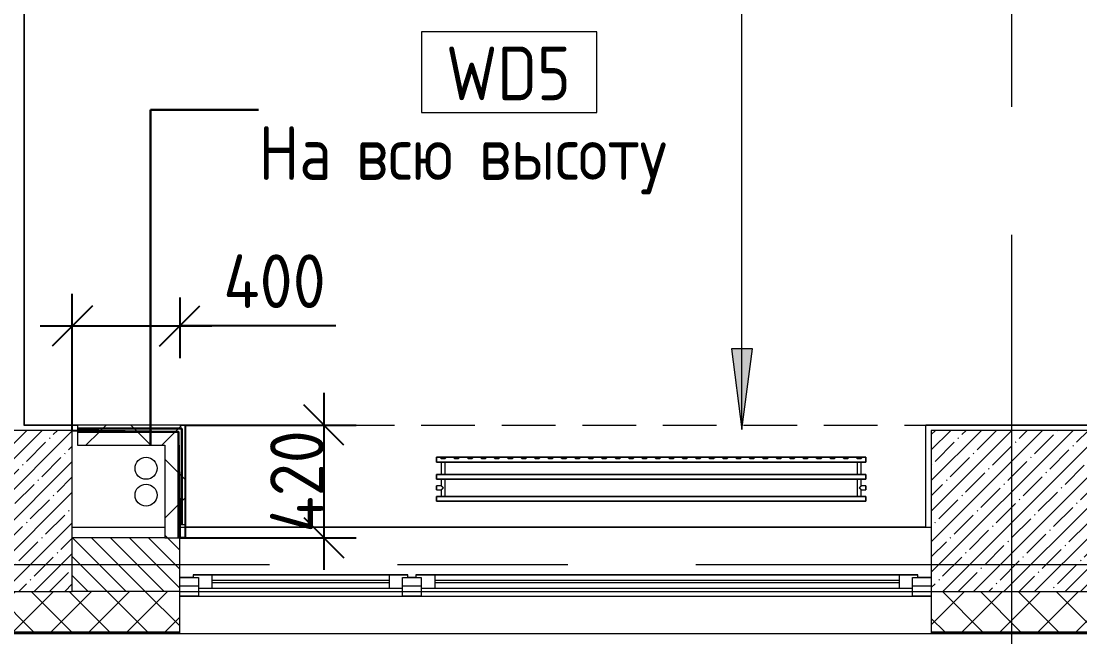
# Model space of a CAD drawing. Header units: millimetres. Extents: x -4029 to 232974, y -8553 to 104777.
# Drawn here: x 29619 to 33563, y -269 to 2025 of the extents above; entities that cross this region are included whole.
import ezdxf

# ---------------------------------------------------------------- set-up
doc = ezdxf.new("R2010")
doc.units = ezdxf.units.MM
doc.linetypes.add('ADSK_Штрих_ш2 п1', pattern=[300, 200, -100])
doc.linetypes.add('Осевая', pattern=[3175, 635, -476.25, 1587.5, -476.25])
for name, color, linetype, lineweight in [('5.1) Перегародка WD6', 6, 'Continuous', 9), ('5.2) Перег WD5', 3, 'Continuous', 30), ('A-AREA-BNDY', 7, 'Continuous', 9), ('A-DETL', 7, 'Continuous', 9), ('A-DETL-1', 7, 'ADSK_Штрих_ш2 п1', 9), ('A-GLAZ', 7, 'Continuous', 9), ('A-WALL', 7, 'Continuous', 9), ('A-WALL-1', 7, 'Continuous', 13), ('A-WALL-IDEN', 7, 'Continuous', 9), ('I-WALL', 7, 'Continuous', 9), ('S-COLS', 7, 'Continuous', 9), ('Оси', 7, 'Continuous', 9), ('Оси-2', 7, 'Осевая', 9)]:
    doc.layers.add(name, color=color, linetype=linetype, lineweight=lineweight)
for name, color, linetype, lineweight, true_color in [('A-FLOR-1', 7, 'Continuous', 9, 0xaaaaaa), ('G-ANNO-TEXT-1', 7, 'Continuous', 9, 0x3c3c3c), ('I-WALL-2', 7, 'Continuous', 9, 0x008040), ('I-WALL-3', 7, 'Continuous', 25, 0x008040), ('M-EQPM-1', 7, 'Continuous', 9, 0xaaaaaa)]:
    doc.layers.add(name, color=color, linetype=linetype, lineweight=lineweight, true_color=true_color)
doc.styles.add('GOST Common_1', font='', dxfattribs={"width": 0.9, "height": 200})
doc.styles.add('ISOCPEUR_1', font='isocpeur.ttf', dxfattribs={"width": 0.9, "height": 200})
doc.styles.get('GOST Common_1').set_extended_font_data('GOST Common')
doc.dimstyles.new('ISO-2_0_0_9К_Средний_округл2', dxfattribs={"dimscale": 304.8, "dimtxt": 199.196235, "dimasz": 0.492126, "dimexe": 0.393701, "dimexo": 0, "dimgap": 0, "dimtad": 1, "dimdec": 0, "dimrnd": 10, "dimzin": 0, "dimdsep": 46, "dimtxsty": 'ISOCPEUR_1', "dimblk1": 'OBLIQUE', "dimblk2": 'OBLIQUE', "dimsah": 1, "dimcen": 0.09, "dimdle": 0.393701, "dimazin": 0, "dimtfac": 1, "dimtdec": 4, "dimtix": 1, "dimtmove": 1, "dimatfit": 3, "dimfxl": 1, "dimtvp": 1, "dimtolj": 1, "dimtzin": 0, "dimarcsym": 2})
doc.dimstyles.new('ISO-2_0_0_9К_Средний_округл2_1', dxfattribs={"dimscale": 304.8, "dimtxt": 199.196235, "dimasz": 0.492126, "dimexe": 0.393701, "dimexo": 0, "dimgap": 0, "dimtad": 1, "dimdec": 0, "dimrnd": 10, "dimzin": 0, "dimdsep": 46, "dimtxsty": 'ISOCPEUR_1', "dimblk1": 'OBLIQUE', "dimblk2": 'OBLIQUE', "dimsah": 1, "dimcen": 0.09, "dimdle": 0.393701, "dimazin": 0, "dimtfac": 1, "dimtdec": 4, "dimtix": 1, "dimtmove": 0, "dimatfit": 3, "dimfxl": 1, "dimtvp": 1, "dimtolj": 1, "dimtzin": 0, "dimarcsym": 2})
pattern_1 = [(45, (0, 0), (-141.4214, 141.4214), []), (135, (0, 0), (-141.4214, -141.4214), [])]

# ---------------------------------------------------------------- blocks, each defined once
blk = doc.blocks.new('BSC_Колонна _Прямоугольная - 600х600-V2-План монтажа стен и перегородок 1 этажа в осях 1-12')
at = {"layer": 'S-COLS'}
h = blk.add_hatch(dxfattribs=at)
h.set_pattern_fill('FP_4', color=256, style=0, pattern_type=2)
h.set_pattern_definition([(45, (-29509.74, -200), (-57.02463, 57.02463), []), (45, (-29452.72, -200), (-57.02463, 57.02463), [100.806, -20.161, 3.353, -16.808])])
h.paths.add_polyline_path([(300, -300), (300, 300), (-300, 300), (-300, -300)])
for p, q in [((300, 300), (-300, 300)), ((-300, 300), (-300, -300)), ((300, -300), (300, 300)), ((-300, -300), (300, -300))]:
    blk.add_line(p, q, dxfattribs=at)
blk = doc.blocks.new('BSC_Колонна _Прямоугольная - 600х600-V16-План монтажа стен и перегородок 1 этажа в осях 1-12')
at = {"layer": 'S-COLS'}
h = blk.add_hatch(dxfattribs=at)
h.set_pattern_fill('FP_30', color=256, style=0, pattern_type=2)
h.set_pattern_definition([(45, (-33310, -200), (-57.02463, 57.02463), []), (45, (-33252.975, -200), (-57.02463, 57.02463), [100.806, -20.161, 3.353, -16.808])])
h.paths.add_polyline_path([(300, -300), (300, 300), (-300, 300), (-300, -300), (-91, -300)])
for p, q in [((300, 300), (-300, 300)), ((-300, 300), (-300, -300)), ((300, -300), (300, 300)), ((-300, -300), (300, -300))]:
    blk.add_line(p, q, dxfattribs=at)
blk = doc.blocks.new('120_Окно_СКБ_2Ст - 120_Окно_СКБ_2Ст 2800х2500_створка_-22445922-План монтажа стен и перегородок 1 этажа в осях 1-12')
at = {"layer": 'A-GLAZ'}
for p, q in [((-1400, -127), (-1400, -57)), ((-1400, -57), (-1330, -57)), ((1400, -57), (-1400, -57)), ((-1330, -57), (-1330, -127)), ((500, -127), (500, -57)), ((500, -57), (570, -57)), ((570, -57), (570, -127)), ((1330, -127), (1330, -57)), ((1330, -57), (1400, -57)), ((1400, -57), (1400, -127)), ((500, -87), (-1330, -87)), ((-1330, -87), (-1330, -127)), ((-1280, -137), (-1280, -87)), ((-1280, -107), (450, -107)), ((450, -117), (-1280, -117)), ((450, -137), (450, -87)), ((500, -127), (500, -87)), ((1330, -87), (570, -87)), ((570, -87), (570, -127)), ((620, -137), (620, -87)), ((620, -107), (1280, -107)), ((1280, -117), (620, -117)), ((1280, -137), (1280, -87)), ((1330, -127), (1330, -87)), ((-1330, -127), (-1400, -127)), ((-1400, -127), (-1350, -127)), ((-1330, -127), (-1350, -127)), ((-1350, -127), (-1350, -137)), ((-1350, -137), (520, -137)), ((520, -137), (-1350, -137)), ((570, -127), (500, -127)), ((520, -127), (500, -127)), ((520, -127), (550, -127)), ((520, -137), (520, -127)), ((570, -127), (550, -127)), ((550, -127), (550, -137)), ((550, -137), (1350, -137)), ((1350, -137), (550, -137)), ((1400, -127), (1330, -127)), ((1350, -127), (1330, -127)), ((1350, -127), (1400, -127)), ((1350, -137), (1350, -127))]:
    blk.add_line(p, q, dxfattribs=at)
blk = doc.blocks.new('radiator_prado_classic_z_tip_30_po exemplyaru - Classic Z Тип 30-500-V68-План монтажа стен и перегородок 1 этажа в осях 1-12')
at = {"layer": 'M-EQPM-1'}
for p, q in [((0, 228), (0, 210)), ((1600, 228), (0, 228)), ((0, 210), (0, 228)), ((0, 228), (12.5, 228)), ((0, 210), (1600, 210)), ((17.5, 210), (0, 210)), ((12.5, 228), (37.5, 228)), ((37.5, 228), (12.5, 228)), ((12.5, 228), (37.5, 228)), ((12.5, 228), (17.5, 223)), ((12.5, 228), (17.5, 223)), ((32.5, 223), (17.5, 223)), ((17.5, 223), (32.5, 223)), ((17.5, 210), (17.5, 164)), ((17.5, 210), (17.5, 164)), ((32.5, 210), (17.5, 210)), ((17.5, 210), (18.5, 210)), ((32.5, 210), (17.5, 210)), ((17.5, 210), (32.5, 210)), ((18.5, 210), (32.5, 210)), ((31.5, 210), (18.5, 210)), ((32.5, 223), (37.5, 228)), ((37.5, 228), (32.5, 223)), ((32.5, 164), (32.5, 210)), ((32.5, 164), (32.5, 210)), ((1567.5, 210), (32.5, 210)), ((37.5, 228), (62.5, 228)), ((62.5, 228), (87.5, 228)), ((87.5, 228), (62.5, 228)), ((62.5, 228), (87.5, 228)), ((62.5, 228), (67.5, 223)), ((62.5, 228), (67.5, 223)), ((82.5, 223), (67.5, 223)), ((67.5, 223), (82.5, 223)), ((82.5, 223), (87.5, 228)), ((87.5, 228), (82.5, 223)), ((87.5, 228), (112.5, 228)), ((112.5, 228), (137.5, 228)), ((137.5, 228), (112.5, 228)), ((112.5, 228), (137.5, 228)), ((112.5, 228), (117.5, 223)), ((112.5, 228), (117.5, 223)), ((132.5, 223), (117.5, 223)), ((117.5, 223), (132.5, 223)), ((132.5, 223), (137.5, 228)), ((137.5, 228), (132.5, 223)), ((137.5, 228), (162.5, 228)), ((162.5, 228), (187.5, 228)), ((187.5, 228), (162.5, 228)), ((162.5, 228), (187.5, 228)), ((162.5, 228), (167.5, 223)), ((162.5, 228), (167.5, 223)), ((182.5, 223), (167.5, 223)), ((167.5, 223), (182.5, 223)), ((182.5, 223), (187.5, 228)), ((187.5, 228), (182.5, 223)), ((187.5, 228), (212.5, 228)), ((212.5, 228), (237.5, 228)), ((237.5, 228), (212.5, 228)), ((212.5, 228), (237.5, 228)), ((212.5, 228), (217.5, 223)), ((212.5, 228), (217.5, 223)), ((232.5, 223), (217.5, 223)), ((217.5, 223), (232.5, 223)), ((232.5, 223), (237.5, 228)), ((237.5, 228), (232.5, 223)), ((237.5, 228), (262.5, 228)), ((262.5, 228), (287.5, 228)), ((287.5, 228), (262.5, 228)), ((262.5, 228), (287.5, 228)), ((262.5, 228), (267.5, 223)), ((262.5, 228), (267.5, 223)), ((282.5, 223), (267.5, 223)), ((267.5, 223), (282.5, 223)), ((282.5, 223), (287.5, 228)), ((287.5, 228), (282.5, 223)), ((287.5, 228), (312.5, 228)), ((312.5, 228), (337.5, 228)), ((337.5, 228), (312.5, 228)), ((312.5, 228), (337.5, 228)), ((312.5, 228), (317.5, 223)), ((312.5, 228), (317.5, 223)), ((332.5, 223), (317.5, 223)), ((317.5, 223), (332.5, 223)), ((332.5, 223), (337.5, 228)), ((337.5, 228), (332.5, 223)), ((337.5, 228), (362.5, 228)), ((362.5, 228), (387.5, 228)), ((387.5, 228), (362.5, 228)), ((362.5, 228), (387.5, 228)), ((362.5, 228), (367.5, 223)), ((362.5, 228), (367.5, 223)), ((382.5, 223), (367.5, 223)), ((367.5, 223), (382.5, 223)), ((382.5, 223), (387.5, 228)), ((387.5, 228), (382.5, 223)), ((387.5, 228), (412.5, 228)), ((412.5, 228), (437.5, 228)), ((437.5, 228), (412.5, 228)), ((412.5, 228), (437.5, 228)), ((412.5, 228), (417.5, 223)), ((412.5, 228), (417.5, 223)), ((432.5, 223), (417.5, 223)), ((417.5, 223), (432.5, 223)), ((432.5, 223), (437.5, 228)), ((437.5, 228), (432.5, 223)), ((437.5, 228), (462.5, 228)), ((462.5, 228), (487.5, 228)), ((487.5, 228), (462.5, 228)), ((462.5, 228), (487.5, 228)), ((462.5, 228), (467.5, 223)), ((462.5, 228), (467.5, 223)), ((482.5, 223), (467.5, 223)), ((467.5, 223), (482.5, 223)), ((482.5, 223), (487.5, 228)), ((487.5, 228), (482.5, 223)), ((487.5, 228), (512.5, 228)), ((512.5, 228), (537.5, 228)), ((537.5, 228), (512.5, 228)), ((512.5, 228), (537.5, 228)), ((512.5, 228), (517.5, 223)), ((512.5, 228), (517.5, 223)), ((532.5, 223), (517.5, 223)), ((517.5, 223), (532.5, 223)), ((532.5, 223), (537.5, 228)), ((537.5, 228), (532.5, 223)), ((537.5, 228), (562.5, 228)), ((562.5, 228), (587.5, 228)), ((587.5, 228), (562.5, 228)), ((562.5, 228), (587.5, 228)), ((562.5, 228), (567.5, 223)), ((562.5, 228), (567.5, 223)), ((582.5, 223), (567.5, 223)), ((567.5, 223), (582.5, 223)), ((582.5, 223), (587.5, 228)), ((587.5, 228), (582.5, 223)), ((587.5, 228), (612.5, 228)), ((612.5, 228), (637.5, 228)), ((637.5, 228), (612.5, 228)), ((612.5, 228), (637.5, 228)), ((612.5, 228), (617.5, 223)), ((612.5, 228), (617.5, 223)), ((632.5, 223), (617.5, 223)), ((617.5, 223), (632.5, 223)), ((632.5, 223), (637.5, 228)), ((637.5, 228), (632.5, 223)), ((637.5, 228), (662.5, 228)), ((662.5, 228), (687.5, 228)), ((687.5, 228), (662.5, 228)), ((662.5, 228), (687.5, 228)), ((662.5, 228), (667.5, 223)), ((662.5, 228), (667.5, 223)), ((682.5, 223), (667.5, 223)), ((667.5, 223), (682.5, 223)), ((682.5, 223), (687.5, 228)), ((687.5, 228), (682.5, 223)), ((687.5, 228), (712.5, 228)), ((712.5, 228), (737.5, 228)), ((737.5, 228), (712.5, 228)), ((712.5, 228), (737.5, 228)), ((712.5, 228), (717.5, 223)), ((712.5, 228), (717.5, 223)), ((732.5, 223), (717.5, 223)), ((717.5, 223), (732.5, 223)), ((732.5, 223), (737.5, 228)), ((737.5, 228), (732.5, 223)), ((737.5, 228), (762.5, 228)), ((762.5, 228), (787.5, 228)), ((787.5, 228), (762.5, 228)), ((762.5, 228), (787.5, 228)), ((762.5, 228), (767.5, 223)), ((762.5, 228), (767.5, 223)), ((782.5, 223), (767.5, 223)), ((767.5, 223), (782.5, 223)), ((782.5, 223), (787.5, 228)), ((787.5, 228), (782.5, 223)), ((787.5, 228), (812.5, 228)), ((812.5, 228), (837.5, 228)), ((837.5, 228), (812.5, 228)), ((812.5, 228), (837.5, 228)), ((812.5, 228), (817.5, 223)), ((812.5, 228), (817.5, 223)), ((832.5, 223), (817.5, 223)), ((817.5, 223), (832.5, 223)), ((832.5, 223), (837.5, 228)), ((837.5, 228), (832.5, 223)), ((837.5, 228), (862.5, 228)), ((862.5, 228), (887.5, 228)), ((887.5, 228), (862.5, 228)), ((862.5, 228), (887.5, 228)), ((862.5, 228), (867.5, 223)), ((862.5, 228), (867.5, 223)), ((882.5, 223), (867.5, 223)), ((867.5, 223), (882.5, 223)), ((882.5, 223), (887.5, 228)), ((887.5, 228), (882.5, 223)), ((887.5, 228), (912.5, 228)), ((912.5, 228), (937.5, 228)), ((937.5, 228), (912.5, 228)), ((912.5, 228), (937.5, 228)), ((912.5, 228), (917.5, 223)), ((912.5, 228), (917.5, 223)), ((932.5, 223), (917.5, 223)), ((917.5, 223), (932.5, 223)), ((932.5, 223), (937.5, 228)), ((937.5, 228), (932.5, 223)), ((937.5, 228), (962.5, 228)), ((962.5, 228), (987.5, 228)), ((987.5, 228), (962.5, 228)), ((962.5, 228), (987.5, 228)), ((962.5, 228), (967.5, 223)), ((962.5, 228), (967.5, 223)), ((982.5, 223), (967.5, 223)), ((967.5, 223), (982.5, 223)), ((982.5, 223), (987.5, 228)), ((987.5, 228), (982.5, 223)), ((987.5, 228), (1012.5, 228)), ((1012.5, 228), (1037.5, 228)), ((1037.5, 228), (1012.5, 228)), ((1012.5, 228), (1037.5, 228)), ((1012.5, 228), (1017.5, 223)), ((1012.5, 228), (1017.5, 223)), ((1032.5, 223), (1017.5, 223)), ((1017.5, 223), (1032.5, 223)), ((1032.5, 223), (1037.5, 228)), ((1037.5, 228), (1032.5, 223)), ((1037.5, 228), (1062.5, 228)), ((1062.5, 228), (1087.5, 228)), ((1087.5, 228), (1062.5, 228)), ((1062.5, 228), (1087.5, 228)), ((1062.5, 228), (1067.5, 223)), ((1062.5, 228), (1067.5, 223)), ((1082.5, 223), (1067.5, 223)), ((1067.5, 223), (1082.5, 223)), ((1082.5, 223), (1087.5, 228)), ((1087.5, 228), (1082.5, 223)), ((1087.5, 228), (1112.5, 228)), ((1112.5, 228), (1137.5, 228)), ((1137.5, 228), (1112.5, 228)), ((1112.5, 228), (1137.5, 228)), ((1112.5, 228), (1117.5, 223)), ((1112.5, 228), (1117.5, 223)), ((1132.5, 223), (1117.5, 223)), ((1117.5, 223), (1132.5, 223)), ((1132.5, 223), (1137.5, 228)), ((1137.5, 228), (1132.5, 223)), ((1137.5, 228), (1162.5, 228)), ((1162.5, 228), (1187.5, 228)), ((1187.5, 228), (1162.5, 228)), ((1162.5, 228), (1187.5, 228)), ((1162.5, 228), (1167.5, 223)), ((1162.5, 228), (1167.5, 223)), ((1182.5, 223), (1167.5, 223)), ((1167.5, 223), (1182.5, 223)), ((1182.5, 223), (1187.5, 228)), ((1187.5, 228), (1182.5, 223)), ((1187.5, 228), (1212.5, 228)), ((1212.5, 228), (1237.5, 228)), ((1237.5, 228), (1212.5, 228)), ((1212.5, 228), (1237.5, 228)), ((1212.5, 228), (1217.5, 223)), ((1212.5, 228), (1217.5, 223)), ((1232.5, 223), (1217.5, 223)), ((1217.5, 223), (1232.5, 223)), ((1232.5, 223), (1237.5, 228)), ((1237.5, 228), (1232.5, 223)), ((1237.5, 228), (1262.5, 228)), ((1262.5, 228), (1287.5, 228)), ((1287.5, 228), (1262.5, 228)), ((1262.5, 228), (1287.5, 228)), ((1262.5, 228), (1267.5, 223)), ((1262.5, 228), (1267.5, 223)), ((1282.5, 223), (1267.5, 223)), ((1267.5, 223), (1282.5, 223)), ((1282.5, 223), (1287.5, 228)), ((1287.5, 228), (1282.5, 223)), ((1287.5, 228), (1312.5, 228)), ((1312.5, 228), (1337.5, 228)), ((1337.5, 228), (1312.5, 228)), ((1312.5, 228), (1337.5, 228)), ((1312.5, 228), (1317.5, 223)), ((1312.5, 228), (1317.5, 223)), ((1332.5, 223), (1317.5, 223)), ((1317.5, 223), (1332.5, 223)), ((1332.5, 223), (1337.5, 228)), ((1337.5, 228), (1332.5, 223)), ((1337.5, 228), (1362.5, 228)), ((1362.5, 228), (1387.5, 228)), ((1387.5, 228), (1362.5, 228)), ((1362.5, 228), (1387.5, 228)), ((1362.5, 228), (1367.5, 223)), ((1362.5, 228), (1367.5, 223)), ((1382.5, 223), (1367.5, 223)), ((1367.5, 223), (1382.5, 223)), ((1382.5, 223), (1387.5, 228)), ((1387.5, 228), (1382.5, 223)), ((1387.5, 228), (1412.5, 228)), ((1412.5, 228), (1437.5, 228)), ((1437.5, 228), (1412.5, 228)), ((1412.5, 228), (1437.5, 228)), ((1412.5, 228), (1417.5, 223)), ((1412.5, 228), (1417.5, 223)), ((1432.5, 223), (1417.5, 223)), ((1417.5, 223), (1432.5, 223)), ((1432.5, 223), (1437.5, 228)), ((1437.5, 228), (1432.5, 223)), ((1437.5, 228), (1462.5, 228)), ((1462.5, 228), (1487.5, 228)), ((1487.5, 228), (1462.5, 228)), ((1462.5, 228), (1487.5, 228)), ((1462.5, 228), (1467.5, 223)), ((1462.5, 228), (1467.5, 223)), ((1482.5, 223), (1467.5, 223)), ((1467.5, 223), (1482.5, 223)), ((1482.5, 223), (1487.5, 228)), ((1487.5, 228), (1482.5, 223)), ((1487.5, 228), (1512.5, 228)), ((1512.5, 228), (1537.5, 228)), ((1537.5, 228), (1512.5, 228)), ((1512.5, 228), (1537.5, 228)), ((1512.5, 228), (1517.5, 223)), ((1512.5, 228), (1517.5, 223)), ((1532.5, 223), (1517.5, 223)), ((1517.5, 223), (1532.5, 223)), ((1532.5, 223), (1537.5, 228)), ((1537.5, 228), (1532.5, 223)), ((1537.5, 228), (1562.5, 228)), ((1562.5, 228), (1587.5, 228)), ((1587.5, 228), (1562.5, 228)), ((1562.5, 228), (1587.5, 228)), ((1562.5, 228), (1567.5, 223)), ((1562.5, 228), (1567.5, 223)), ((1582.5, 223), (1567.5, 223)), ((1567.5, 223), (1582.5, 223)), ((1567.5, 210), (1567.5, 164)), ((1567.5, 210), (1567.5, 164)), ((1578.7, 210), (1567.5, 210)), ((1567.5, 210), (1582.5, 210)), ((1582.5, 210), (1567.5, 210)), ((1567.5, 210), (1582.5, 210)), ((1581.5, 210), (1568.5, 210)), ((1582.5, 210), (1578.7, 210)), ((1582.5, 223), (1587.5, 228)), ((1587.5, 228), (1582.5, 223)), ((1582.5, 164), (1582.5, 210)), ((1582.5, 164), (1582.5, 210)), ((1600, 210), (1582.5, 210)), ((1587.5, 228), (1600, 228)), ((1600, 210), (1600, 228)), ((1600, 228), (1600, 210)), ((1600, 164), (0, 164)), ((0, 164), (0, 146)), ((0, 146), (0, 164)), ((0, 164), (17.5, 164)), ((32.5, 164), (17.5, 164)), ((17.5, 164), (32.5, 164)), ((17.8, 164), (17.5, 164)), ((17.5, 164), (32.5, 164)), ((18.5, 164), (17.8, 164)), ((19.7, 164), (18.5, 164)), ((18.5, 164), (31.5, 164)), ((21.3, 164), (19.7, 164)), ((32.5, 164), (21.3, 164)), ((32.5, 164), (1567.5, 164)), ((1569.7, 164), (1567.5, 164)), ((1567.5, 164), (1576.9, 164)), ((1582.5, 164), (1567.5, 164)), ((1567.5, 164), (1582.2, 164)), ((1568.5, 164), (1581.5, 164)), ((1582.5, 164), (1569.7, 164)), ((1576.9, 164), (1582.2, 164)), ((1582.2, 164), (1582.5, 164)), ((1582.2, 164), (1582.5, 164)), ((1582.5, 164), (1600, 164)), ((1600, 146), (1600, 164)), ((1600, 164), (1600, 146)), ((0, 146), (1600, 146)), ((17.5, 146), (0, 146)), ((17.5, 121.5), (0, 121.5)), ((17.5, 121.5), (0, 121.5)), ((0, 121.5), (0, 121.2)), ((0, 106.5), (0, 121.5)), ((0, 121.2), (0, 106.8)), ((0, 121.2), (0, 120.5)), ((0, 120.5), (0, 121.2)), ((0, 121.2), (0, 121.2)), ((0, 120.5), (0, 119.3)), ((0, 119.3), (0, 120.5)), ((0, 119.3), (0, 117.8)), ((0, 117.8), (0, 119.3)), ((17.5, 146), (17.5, 121.5)), ((17.5, 146), (17.5, 121.5)), ((17.5, 146), (32.5, 146)), ((28.7, 146), (17.5, 146)), ((17.5, 146), (32.5, 146)), ((32.5, 146), (17.5, 146)), ((31.5, 146), (18.5, 146)), ((32.5, 146), (28.7, 146)), ((32.5, 82), (32.5, 146)), ((32.5, 82), (32.5, 146)), ((1567.5, 146), (32.5, 146)), ((1567.5, 146), (1567.5, 82)), ((1567.5, 146), (1567.5, 82)), ((1567.5, 146), (1567.8, 146)), ((1573.1, 146), (1567.5, 146)), ((1567.5, 146), (1582.5, 146)), ((1582.2, 146), (1567.5, 146)), ((1567.8, 146), (1582.5, 146)), ((1581.5, 146), (1568.5, 146)), ((1581.5, 146), (1573.1, 146)), ((1582.5, 146), (1581.5, 146)), ((1582.5, 146), (1582.2, 146)), ((1582.5, 121.5), (1582.5, 146)), ((1582.5, 121.5), (1582.5, 146)), ((1600, 146), (1582.5, 146)), ((1600, 121.5), (1582.5, 121.5)), ((1600, 121.5), (1582.5, 121.5)), ((1600, 121.5), (1600, 106.5)), ((1600, 121.2), (1600, 121.5)), ((1600, 121.5), (1600, 121.2)), ((1600, 121.2), (1600, 121.5)), ((1600, 106.8), (1600, 121.2)), ((1600, 121.2), (1600, 108.7)), ((1600, 114), (1600, 121.2)), ((0, 117.8), (0, 115.9)), ((0, 115.9), (0, 117.8)), ((0, 115.9), (0, 114)), ((0, 114), (0, 115.9)), ((0, 114), (0, 112.1)), ((0, 112.1), (0, 114)), ((0, 112.1), (0, 110.2)), ((0, 110.2), (0, 112.1)), ((0, 110.2), (0, 108.7)), ((0, 108.7), (0, 110.2)), ((0, 108.7), (0, 106.8)), ((0, 106.8), (0, 108.7)), ((0, 106.8), (0, 106.5)), ((0, 106.8), (0, 106.8)), ((0, 106.5), (17.5, 106.5)), ((0, 106.5), (17.5, 106.5)), ((1600, 82), (0, 82)), ((0, 82), (0, 64)), ((0, 64), (0, 82)), ((0, 82), (17.5, 82)), ((17.5, 106.5), (17.5, 82)), ((17.5, 106.5), (17.5, 82)), ((32.5, 82), (17.5, 82)), ((17.5, 82), (18.5, 82)), ((21.3, 82), (17.5, 82)), ((17.5, 82), (32.5, 82)), ((18.5, 82), (21.3, 82)), ((18.5, 82), (31.5, 82)), ((21.3, 82), (23.1, 82)), ((31.5, 82), (21.3, 82)), ((23.1, 82), (26.9, 82)), ((26.9, 82), (32.5, 82)), ((32.5, 82), (31.5, 82)), ((32.5, 82), (1567.5, 82)), ((1571.2, 82), (1567.5, 82)), ((1567.5, 82), (1582.5, 82)), ((1582.5, 82), (1567.5, 82)), ((1567.5, 82), (1567.8, 82)), ((1567.8, 82), (1582.5, 82)), ((1568.5, 82), (1581.5, 82)), ((1573.1, 82), (1571.2, 82)), ((1578.7, 82), (1573.1, 82)), ((1580.3, 82), (1578.7, 82)), ((1582.5, 82), (1580.3, 82)), ((1582.5, 82), (1582.5, 106.5)), ((1582.5, 106.5), (1600, 106.5)), ((1582.5, 82), (1582.5, 106.5)), ((1582.5, 106.5), (1600, 106.5)), ((1582.5, 82), (1600, 82)), ((1600, 107.5), (1600, 114)), ((1600, 108.7), (1600, 106.8)), ((1600, 106.8), (1600, 107.5)), ((1600, 106.5), (1600, 106.8)), ((1600, 106.8), (1600, 106.5)), ((1600, 106.5), (1600, 106.8)), ((1600, 64), (1600, 82)), ((1600, 82), (1600, 64)), ((1600, 64), (0, 64)), ((0, 64), (1600, 64))]:
    blk.add_line(p, q, dxfattribs=at)
for points, knots in [([(17.8, 121.2), (17.7, 121.3), (17.7, 121.3), (17.5, 121.5), (17.5, 121.5), (17.5, 121.5)], [0.8571429, 0.8571429, 0.8571429, 0.8571429, 0.8928571, 0.9285714, 1, 1, 1, 1]), ([(17.5, 121.5), (17.5, 121.5), (17.5, 121.5), (17.7, 121.3), (17.7, 121.3), (17.8, 121.2)], [0, 0, 0, 0, 0.0714286, 0.1071429, 0.1428571, 0.1428571, 0.1428571, 0.1428571]), ([(17.5, 121.5), (17.5, 121.5), (17.5, 121.5), (17.7, 121.3), (17.7, 121.3), (17.8, 121.2)], [0, 0, 0, 0, 0.0714286, 0.1071429, 0.1428571, 0.1428571, 0.1428571, 0.1428571]), ([(25, 114), (24.5, 114.5), (23.6, 115.4), (22.4, 116.6), (21.6, 117.4), (21.1, 117.9), (20.8, 118.2), (20.5, 118.5), (20.2, 118.8), (19.8, 119.1), (19.6, 119.4), (19.3, 119.7), (19, 120), (18.7, 120.3), (18.5, 120.5), (18.3, 120.7), (18.1, 120.9), (17.9, 121.1), (17.8, 121.2), (17.7, 121.3), (17.5, 121.5), (17.5, 121.5), (17.5, 121.5)], [0, 0, 0, 0, 0.142857, 0.285714, 0.357143, 0.392857, 0.428571, 0.464286, 0.5, 0.535714, 0.571429, 0.607143, 0.642857, 0.678571, 0.714286, 0.75, 0.785714, 0.821429, 0.857143, 0.892857, 0.928571, 1, 1, 1, 1]), ([(17.8, 121.2), (17.8, 121.2), (17.9, 121.1), (18.1, 120.9), (18.3, 120.7), (18.5, 120.5), (18.7, 120.3), (19, 120), (19.3, 119.7), (19.6, 119.4), (19.8, 119.1), (20.3, 118.7), (20.7, 118.3), (21.1, 117.9), (21.6, 117.4), (22.4, 116.6), (23.1, 115.9), (23.6, 115.4)], [0.1428571, 0.1428571, 0.1428571, 0.1428571, 0.1785714, 0.2142857, 0.25, 0.2857143, 0.3214286, 0.3571429, 0.3928571, 0.4285714, 0.4642857, 0.5, 0.5714286, 0.6071429, 0.6428571, 0.7142857, 0.8571429, 0.8571429, 0.8571429, 0.8571429]), ([(22.1, 116.9), (21.9, 117.1), (21.6, 117.4), (21.1, 117.9), (20.8, 118.2), (20.5, 118.5), (20.2, 118.8), (19.9, 119.2), (19.7, 119.3), (19.6, 119.4)], [0.2857143, 0.2857143, 0.2857143, 0.2857143, 0.3571429, 0.3928571, 0.4285714, 0.4642857, 0.5, 0.5357143, 0.5714286, 0.5714286, 0.5714286, 0.5714286]), ([(19.6, 119.4), (19.7, 119.3), (19.9, 119.2), (20.3, 118.7), (20.6, 118.4), (20.8, 118.2)], [0.4285714, 0.4285714, 0.4285714, 0.4285714, 0.4642857, 0.5, 0.5714286, 0.5714286, 0.5714286, 0.5714286]), ([(1575, 114), (1575.5, 114.5), (1576.4, 115.4), (1577.6, 116.6), (1578.4, 117.4), (1578.9, 117.9), (1579.2, 118.2), (1579.5, 118.5), (1579.8, 118.8), (1580.1, 119.2), (1580.4, 119.4), (1580.7, 119.7), (1581, 120), (1581.3, 120.3), (1581.5, 120.5), (1581.7, 120.7), (1581.9, 120.9), (1582.1, 121.1), (1582.2, 121.2), (1582.3, 121.3), (1582.5, 121.5), (1582.5, 121.5), (1582.5, 121.5)], [0, 0, 0, 0, 0.142857, 0.285714, 0.357143, 0.392857, 0.428571, 0.464286, 0.5, 0.535714, 0.571429, 0.607143, 0.642857, 0.678571, 0.714286, 0.75, 0.785714, 0.821429, 0.857143, 0.892857, 0.928571, 1, 1, 1, 1]), ([(1582.2, 121.2), (1582.2, 121.2), (1582.1, 121.1), (1581.9, 120.9), (1581.7, 120.7), (1581.5, 120.5), (1581.3, 120.3), (1581, 120), (1580.7, 119.7), (1580.4, 119.4), (1580.1, 119.2), (1579.7, 118.7), (1579.3, 118.3), (1578.9, 117.9), (1578.4, 117.4), (1577.6, 116.6), (1576.9, 115.9), (1576.4, 115.4)], [0.1428571, 0.1428571, 0.1428571, 0.1428571, 0.1785714, 0.2142857, 0.25, 0.2857143, 0.3214286, 0.3571429, 0.3928571, 0.4285714, 0.4642857, 0.5, 0.5714286, 0.6071429, 0.6428571, 0.7142857, 0.8571429, 0.8571429, 0.8571429, 0.8571429]), ([(1582.2, 121.2), (1582.2, 121.2), (1582.1, 121.1), (1581.9, 120.9), (1581.7, 120.7), (1581.5, 120.5), (1581.3, 120.3), (1581, 120), (1580.7, 119.7), (1580.4, 119.4), (1580.1, 119.2), (1579.7, 118.7), (1579.3, 118.3), (1578.9, 117.9), (1578.4, 117.4), (1577.6, 116.6), (1576.9, 115.9), (1576.4, 115.4)], [0.1428571, 0.1428571, 0.1428571, 0.1428571, 0.1785714, 0.2142857, 0.25, 0.2857143, 0.3214286, 0.3571429, 0.3928571, 0.4285714, 0.4642857, 0.5, 0.5714286, 0.6071429, 0.6428571, 0.7142857, 0.8571429, 0.8571429, 0.8571429, 0.8571429]), ([(1576.4, 115.4), (1576.9, 115.9), (1577.6, 116.6), (1578.4, 117.4), (1578.9, 117.9), (1579.2, 118.2), (1579.5, 118.5), (1579.8, 118.8), (1580.1, 119.2), (1580.4, 119.4), (1580.7, 119.7), (1581, 120), (1581.3, 120.3), (1581.5, 120.5), (1581.7, 120.7), (1581.9, 120.9), (1582.1, 121.1), (1582.2, 121.2), (1582.2, 121.2)], [0.1428571, 0.1428571, 0.1428571, 0.1428571, 0.2857143, 0.3571429, 0.3928571, 0.4285714, 0.4642857, 0.5, 0.5357143, 0.5714286, 0.6071429, 0.6428571, 0.6785714, 0.7142857, 0.75, 0.7857143, 0.8214286, 0.8571429, 0.8571429, 0.8571429, 0.8571429]), ([(1582.5, 121.5), (1582.5, 121.5), (1582.5, 121.5), (1582.3, 121.3), (1582.3, 121.3), (1582.2, 121.2)], [0, 0, 0, 0, 0.0714286, 0.1071429, 0.1428571, 0.1428571, 0.1428571, 0.1428571]), ([(1582.5, 121.5), (1582.5, 121.5), (1582.5, 121.5), (1582.3, 121.3), (1582.3, 121.3), (1582.2, 121.2)], [0, 0, 0, 0, 0.0714286, 0.1071429, 0.1428571, 0.1428571, 0.1428571, 0.1428571]), ([(1582.2, 121.2), (1582.3, 121.3), (1582.3, 121.3), (1582.5, 121.5), (1582.5, 121.5), (1582.5, 121.5)], [0.8571429, 0.8571429, 0.8571429, 0.8571429, 0.8928571, 0.9285714, 1, 1, 1, 1]), ([(17.5, 106.5), (17.5, 106.5), (17.5, 106.5), (17.7, 106.7), (17.8, 106.8), (17.9, 106.9), (18.1, 107.1), (18.3, 107.3), (18.5, 107.5), (18.7, 107.7), (19, 108), (19.3, 108.3), (19.6, 108.6), (19.8, 108.9), (20.3, 109.3), (20.7, 109.7), (21.1, 110.1), (21.6, 110.6), (22.4, 111.4), (23.6, 112.6), (24.5, 113.5), (25, 114)], [0, 0, 0, 0, 0.071429, 0.107143, 0.142857, 0.178571, 0.214286, 0.25, 0.285714, 0.321429, 0.357143, 0.392857, 0.428571, 0.464286, 0.5, 0.571429, 0.607143, 0.642857, 0.714286, 0.857143, 1, 1, 1, 1]), ([(17.5, 106.5), (17.5, 106.5), (17.5, 106.5), (17.7, 106.7), (17.7, 106.7), (17.8, 106.8)], [0, 0, 0, 0, 0.0714286, 0.1071429, 0.1428571, 0.1428571, 0.1428571, 0.1428571]), ([(17.8, 106.8), (17.7, 106.7), (17.7, 106.7), (17.5, 106.5), (17.5, 106.5), (17.5, 106.5)], [0.8571429, 0.8571429, 0.8571429, 0.8571429, 0.8928571, 0.9285714, 1, 1, 1, 1]), ([(17.8, 106.8), (17.7, 106.7), (17.7, 106.7), (17.5, 106.5), (17.5, 106.5), (17.5, 106.5)], [0.8571429, 0.8571429, 0.8571429, 0.8571429, 0.8928571, 0.9285714, 1, 1, 1, 1]), ([(22.1, 111.1), (21.9, 110.9), (21.6, 110.6), (21.1, 110.1), (20.8, 109.8), (20.5, 109.5), (20.2, 109.2), (19.8, 108.9), (19.6, 108.6), (19.3, 108.3), (19, 108), (18.7, 107.7), (18.5, 107.5), (18.3, 107.3), (18.1, 107.1), (17.9, 106.9), (17.8, 106.8), (17.8, 106.8)], [0.2857143, 0.2857143, 0.2857143, 0.2857143, 0.3571429, 0.3928571, 0.4285714, 0.4642857, 0.5, 0.5357143, 0.5714286, 0.6071429, 0.6428571, 0.6785714, 0.7142857, 0.75, 0.7857143, 0.8214286, 0.8571429, 0.8571429, 0.8571429, 0.8571429]), ([(17.8, 106.8), (17.8, 106.8), (17.9, 106.9), (18.1, 107.1), (18.3, 107.3), (18.5, 107.5), (18.7, 107.7), (19, 108), (19.3, 108.3), (19.6, 108.6), (19.9, 108.8), (20.3, 109.3), (20.6, 109.6), (20.8, 109.8)], [0.1428571, 0.1428571, 0.1428571, 0.1428571, 0.1785714, 0.2142857, 0.25, 0.2857143, 0.3214286, 0.3571429, 0.3928571, 0.4285714, 0.4642857, 0.5, 0.5714286, 0.5714286, 0.5714286, 0.5714286]), ([(20.8, 118.2), (20.9, 118.1), (21.1, 117.9), (21.6, 117.4), (21.9, 117.1), (22.1, 116.9)], [0.5714286, 0.5714286, 0.5714286, 0.5714286, 0.6071429, 0.6428571, 0.7142857, 0.7142857, 0.7142857, 0.7142857]), ([(20.8, 109.8), (20.9, 109.9), (21.1, 110.1), (21.6, 110.6), (21.9, 110.9), (22.1, 111.1)], [0.5714286, 0.5714286, 0.5714286, 0.5714286, 0.6071429, 0.6428571, 0.7142857, 0.7142857, 0.7142857, 0.7142857]), ([(22.1, 111.1), (21.9, 110.9), (21.6, 110.6), (21.1, 110.1), (20.9, 109.9), (20.8, 109.8)], [0.2857143, 0.2857143, 0.2857143, 0.2857143, 0.3571429, 0.3928571, 0.4285714, 0.4285714, 0.4285714, 0.4285714]), ([(1582.5, 106.5), (1582.5, 106.5), (1582.5, 106.5), (1582.3, 106.7), (1582.2, 106.8), (1582.1, 106.9), (1581.9, 107.1), (1581.7, 107.3), (1581.5, 107.5), (1581.3, 107.7), (1581, 108), (1580.7, 108.3), (1580.4, 108.6), (1580.1, 108.8), (1579.7, 109.3), (1579.3, 109.7), (1578.9, 110.1), (1578.4, 110.6), (1577.6, 111.4), (1576.4, 112.6), (1575.5, 113.5), (1575, 114)], [0, 0, 0, 0, 0.071429, 0.107143, 0.142857, 0.178571, 0.214286, 0.25, 0.285714, 0.321429, 0.357143, 0.392857, 0.428571, 0.464286, 0.5, 0.571429, 0.607143, 0.642857, 0.714286, 0.857143, 1, 1, 1, 1]), ([(1577.9, 111.1), (1578.1, 110.9), (1578.4, 110.6), (1578.9, 110.1), (1579.2, 109.8), (1579.5, 109.5), (1579.8, 109.2), (1580.1, 108.8), (1580.4, 108.6), (1580.7, 108.3), (1581, 108), (1581.3, 107.7), (1581.5, 107.5), (1581.7, 107.3), (1581.9, 107.1), (1582.1, 106.9), (1582.2, 106.8), (1582.2, 106.8)], [0.2857143, 0.2857143, 0.2857143, 0.2857143, 0.3571429, 0.3928571, 0.4285714, 0.4642857, 0.5, 0.5357143, 0.5714286, 0.6071429, 0.6428571, 0.6785714, 0.7142857, 0.75, 0.7857143, 0.8214286, 0.8571429, 0.8571429, 0.8571429, 0.8571429]), ([(1577.9, 111.1), (1578.1, 110.9), (1578.4, 110.6), (1578.9, 110.1), (1579.2, 109.8), (1579.5, 109.5), (1579.8, 109.2), (1580.1, 108.8), (1580.4, 108.6), (1580.7, 108.3), (1581, 108), (1581.3, 107.7), (1581.5, 107.5), (1581.7, 107.3), (1581.9, 107.1), (1582.1, 106.9), (1582.2, 106.8), (1582.2, 106.8)], [0.2857143, 0.2857143, 0.2857143, 0.2857143, 0.3571429, 0.3928571, 0.4285714, 0.4642857, 0.5, 0.5357143, 0.5714286, 0.6071429, 0.6428571, 0.6785714, 0.7142857, 0.75, 0.7857143, 0.8214286, 0.8571429, 0.8571429, 0.8571429, 0.8571429]), ([(1582.2, 106.8), (1582.2, 106.8), (1582.1, 106.9), (1581.9, 107.1), (1581.7, 107.3), (1581.5, 107.5), (1581.3, 107.7), (1581, 108), (1580.7, 108.3), (1580.4, 108.6), (1580.1, 108.8), (1579.7, 109.3), (1579.3, 109.7), (1578.9, 110.1), (1578.4, 110.6), (1578.1, 110.9), (1577.9, 111.1)], [0.1428571, 0.1428571, 0.1428571, 0.1428571, 0.1785714, 0.2142857, 0.25, 0.2857143, 0.3214286, 0.3571429, 0.3928571, 0.4285714, 0.4642857, 0.5, 0.5714286, 0.6071429, 0.6428571, 0.7142857, 0.7142857, 0.7142857, 0.7142857]), ([(1582.2, 106.8), (1582.3, 106.7), (1582.3, 106.7), (1582.5, 106.5), (1582.5, 106.5), (1582.5, 106.5)], [0.8571429, 0.8571429, 0.8571429, 0.8571429, 0.8928571, 0.9285714, 1, 1, 1, 1]), ([(1582.2, 106.8), (1582.3, 106.7), (1582.3, 106.7), (1582.5, 106.5), (1582.5, 106.5), (1582.5, 106.5)], [0.8571429, 0.8571429, 0.8571429, 0.8571429, 0.8928571, 0.9285714, 1, 1, 1, 1]), ([(1582.5, 106.5), (1582.5, 106.5), (1582.5, 106.5), (1582.3, 106.7), (1582.3, 106.7), (1582.2, 106.8)], [0, 0, 0, 0, 0.0714286, 0.1071429, 0.1428571, 0.1428571, 0.1428571, 0.1428571])]:
    blk.add_open_spline(points, degree=3, knots=knots, dxfattribs=at)
for points in [[(19.6, 119.4), (19.5, 119.5), (19.3, 119.7), (19, 120), (18.7, 120.3), (18.5, 120.5), (18.3, 120.7), (18.1, 120.9), (17.9, 121.1), (17.8, 121.2), (17.8, 121.2)], [(17.8, 121.2), (17.8, 121.2), (17.9, 121.1), (18.1, 120.9), (18.3, 120.7), (18.5, 120.5), (18.7, 120.3), (19, 120), (19.3, 119.7), (19.5, 119.5), (19.6, 119.4)], [(20.8, 109.8), (20.7, 109.7), (20.5, 109.5), (20.2, 109.2), (19.9, 108.8), (19.6, 108.6), (19.3, 108.3), (19, 108), (18.7, 107.7), (18.5, 107.5), (18.3, 107.3), (18.1, 107.1), (17.9, 106.9), (17.8, 106.8), (17.8, 106.8)], [(23.6, 115.4), (23.1, 115.9), (22.6, 116.4), (22.1, 116.9)], [(22.1, 116.9), (22.6, 116.4), (23.1, 115.9), (23.6, 115.4)], [(25, 114), (24.5, 113.5), (23.6, 112.6), (22.6, 111.6), (22.1, 111.1)], [(22.1, 111.1), (22.6, 111.6), (23.1, 112.1), (23.6, 112.6)], [(23.6, 112.6), (23.1, 112.1), (22.6, 111.6), (22.1, 111.1)], [(25, 114), (24.5, 114.5), (24, 115), (23.6, 115.4)], [(23.6, 115.4), (24, 115), (24.5, 114.5), (25, 114)], [(23.6, 115.4), (24, 115), (24.5, 114.5), (25, 114)], [(23.6, 112.6), (24, 113), (24.5, 113.5), (25, 114)], [(25, 114), (24.5, 113.5), (24, 113), (23.6, 112.6)], [(1576.4, 115.4), (1576, 115), (1575.5, 114.5), (1575, 114)], [(1576.4, 115.4), (1576, 115), (1575.5, 114.5), (1575, 114)], [(1575, 114), (1575.5, 114.5), (1576, 115), (1576.4, 115.4)], [(1575, 114), (1575.5, 113.5), (1576.4, 112.6), (1577.4, 111.6), (1577.9, 111.1)], [(1575, 114), (1575.5, 113.5), (1576.4, 112.6), (1577.4, 111.6), (1577.9, 111.1)], [(1577.9, 111.1), (1577.4, 111.6), (1576.4, 112.6), (1575.5, 113.5), (1575, 114)]]:
    blk.add_open_spline(points, degree=3, dxfattribs=at)
blk = doc.blocks.new('_Oblique')
at = {"color": 0, "linetype": 'ByBlock', "lineweight": -2}
blk.add_line((-0.5, -0.5), (0.5, 0.5), dxfattribs=at)
blk = doc.blocks.new('DIMBLOCK41-План монтажа стен и перегородок 1 этажа в осях 1-12')
at = {"layer": '5.2) Перег WD5', "color": 0, "lineweight": -2, "transparency": 16777216}
for p, q in [((29809.7, 500), (29809.7, 1009.2)), ((30210, 995.3), (30210, 769.2)), ((29689.7, 889.2), (30330, 889.2)), ((30791.3, 889.2), (30210, 889.2))]:
    blk.add_line(p, q, dxfattribs=at)
at = {"layer": 'Defpoints', "color": 0, "transparency": 16777216}
for p in [(30210, 995.3), (30210, 889.2), (29809.7, 500)]:
    blk.add_point(p, dxfattribs=at)
at = {"layer": '5.2) Перег WD5', "color": 0, "lineweight": -2, "transparency": 16777216, "xscale": 150, "yscale": 150, "zscale": 150, "rotation": 180}
blk.add_blockref('_Oblique', (29809.7, 889.2), dxfattribs=at)
at = {"layer": '5.2) Перег WD5', "color": 0, "lineweight": -2, "transparency": 16777216, "xscale": 150, "yscale": 150, "zscale": 150}
blk.add_blockref('_Oblique', (30210, 889.2), dxfattribs=at)
at = {"layer": '5.2) Перег WD5', "color": 0, "transparency": 16777216, "insert": (30372.3, 1155.9), "char_height": 200, "width": 478.071, "attachment_point": 1, "line_spacing_factor": 1.149209, "style": 'ISOCPEUR_1'}
blk.add_mtext('\\A1;400', dxfattribs=at)
blk = doc.blocks.new('DIMBLOCK42-План монтажа стен и перегородок 1 этажа в осях 1-12')
at = {"layer": '5.2) Перег WD5', "color": 0, "lineweight": -2, "transparency": 16777216}
for p, q in [((30746.9, 640), (30746.9, -20)), ((30230, 520), (30866.9, 520)), ((30210, 100), (30866.9, 100))]:
    blk.add_line(p, q, dxfattribs=at)
at = {"layer": 'Defpoints', "color": 0, "transparency": 16777216}
for p in [(30230, 520), (30210, 100), (30746.9, 100)]:
    blk.add_point(p, dxfattribs=at)
at = {"layer": '5.2) Перег WD5', "color": 0, "lineweight": -2, "transparency": 16777216, "xscale": 150, "yscale": 150, "zscale": 150}
for p, rotation in [((30746.9, 520), 90), ((30746.9, 100), 270)]:
    blk.add_blockref('_Oblique', p, dxfattribs=dict(at, rotation=rotation))
at = {"layer": '5.2) Перег WD5', "color": 0, "transparency": 16777216, "insert": (30646.9, 310), "char_height": 200, "width": 478.071, "attachment_point": 5, "rotation": 90, "style": 'ISOCPEUR_1'}
blk.add_mtext('\\A1;420', dxfattribs=at)
blk = doc.blocks.new('М_стена2 - Типоразмер-30678229-План монтажа стен и перегородок 1 этажа в осях 1-12')
at = {"layer": 'A-WALL-IDEN'}
for p, q in [((3.258, 1.523), (-3.273, 1.523)), ((-3.273, 1.523), (-3.273, -1.477)), ((3.258, -1.477), (3.258, 1.523)), ((-3.273, -1.477), (3.258, -1.477))]:
    blk.add_line(p, q, dxfattribs=at)

msp = doc.modelspace()

# ---------------------------------------------------------------- hatches: boundary and pattern name
at = {"layer": 'A-WALL'}
h = msp.add_hatch(dxfattribs=at)
h.set_pattern_fill('FP_31', color=256, style=0, pattern_type=2)
h.set_pattern_definition([(135, (0, 0), (-35.35534, -35.35534), [])])
h.paths.add_polyline_path([(29809.7435, -100), (30210, -100), (30210, 100), (29809.7435, 100), (29809.7435, -80)])
h = msp.add_hatch(dxfattribs=at)
h.set_pattern_fill('FP_6', color=256, style=0, pattern_type=2)
h.set_pattern_definition([(45, (0, 0), (-70.71068, 70.71068), []), (135, (0, 0), (-70.71068, -70.71068), [])])
h.paths.add_polyline_path([(37090, -250), (37090, -100), (35969.9999, -100), (35969.9999, -250)])
h.paths.add_polyline_path([(28309.7435, -250), (28309.7435, -100), (27310, -100), (27310, -250), (27837.8702, -250)])
h.paths.add_polyline_path([(38282.6518, -250), (38282.6518, -100), (37990, -100), (37990, -250)])
h.paths.add_polyline_path([(33010, -250), (33869.9999, -250), (33869.9999, -100), (33010, -100), (33010, -197.6461)])
h.paths.add_polyline_path([(17075.6547, -250), (17260.0001, -250), (17260, -100), (16510, -100), (16510, -250)])
h.paths.add_polyline_path([(29209.7435, -250), (30210, -250), (30210, -100), (29209.7435, -100), (29209.7435, -207.0955)])
h.paths.add_polyline_path([(26410, -250), (26410, -100), (25435, -100), (25435, -250)])
h.paths.add_polyline_path([(22635, -250), (22635, -100), (21610, -100), (21610, -250), (22456.7624, -250)])
h.paths.add_polyline_path([(9159.7434, -250), (9910, -250), (9910, -100), (9159.7434, -100), (9159.7434, -118)])
h.paths.add_polyline_path([(12010, -250), (12760, -250), (12760, -100), (12010, -100), (12010, -249.8632)])
h.paths.add_polyline_path([(20710, -250), (20710, -100), (19360.0001, -100), (19360.0001, -250), (19766.2086, -250)])
h.paths.add_polyline_path([(14860, -250), (15610, -250), (15610, -100), (14860, -100), (14860, -242.7766)])
h.paths.add_polyline_path([(-260, -250), (3730, -250), (3730, -100), (-260, -100), (-260, -210)])
h.paths.add_polyline_path([(7660, -250), (8259.7434, -250), (8259.7434, -100), (6830.0001, -100), (6830.0001, -250)])
at = {"layer": 'G-ANNO-TEXT-1'}
msp.add_hatch(color=256, dxfattribs=at).paths.add_polyline_path([(32304.548, 503.8256), (32344.0437, 803.8256), (32265.0522, 803.8256)])
at = {"layer": 'I-WALL-2'}
h = msp.add_hatch(dxfattribs=at)
h.set_pattern_fill('FP_104', color=256, style=0, pattern_type=2)
h.set_pattern_definition(pattern_1)
h.paths.add_polyline_path([(30217.5, 507.5), (30217.5, 520), (29829.7435, 520), (29829.7435, 507.5), (30205, 507.5)])
h = msp.add_hatch(dxfattribs=at)
h.set_pattern_fill('FP_104', color=256, style=0, pattern_type=2)
h.set_pattern_definition(pattern_1)
h.paths.add_polyline_path([(30230, 150), (30230, 520), (30217.5, 520), (30217.5, 150)])
h = msp.add_hatch(dxfattribs=at)
h.set_pattern_fill('FP_104', color=256, style=0, pattern_type=2)
h.set_pattern_definition(pattern_1)
h.paths.add_polyline_path([(30192.5, 495), (30205, 495), (30204.5471, 507.5), (29829.7435, 507.5), (29829.7435, 495), (30155, 495)])
h = msp.add_hatch(dxfattribs=at)
h.set_pattern_fill('FP_104', color=256, style=0, pattern_type=2)
h.set_pattern_definition(pattern_1)
h.paths.add_polyline_path([(30155, 445), (30155, 495), (29829.7435, 495), (29829.7435, 445)])
h = msp.add_hatch(dxfattribs=at)
h.set_pattern_fill('FP_104', color=256, style=0, pattern_type=2)
h.set_pattern_definition(pattern_1)
h.paths.add_polyline_path([(30155, 100), (30205, 100), (30205, 495), (30155, 495), (30155, 115.8143)])
h = msp.add_hatch(dxfattribs=at)
h.set_pattern_fill('FP_104', color=256, style=0, pattern_type=2)
h.set_pattern_definition(pattern_1)
h.paths.add_polyline_path([(30205, 100), (30210, 100), (30210, 150), (30217.5, 150), (30217.5, 507.5), (30205, 507.5), (30205, 114.5615)])

# ---------------------------------------------------------------- linework, layer by layer
at = {"layer": '5.2) Перег WD5', "color": 18, "true_color": 0x000000}
for p, q in [((30101.058, 1694.2864), (30503.4626, 1694.2864)), ((30101.058, 448.0983), (30101.058, 1694.2864))]:
    msp.add_line(p, q, dxfattribs=at)
at = {"layer": '5.2) Перег WD5'}
for p, q in [((30217.5, 507.5), (29829.7435, 507.5)), ((30205, 495), (29829.7435, 495)), ((30205, 100), (30205, 495)), ((30217.5, 150), (30217.5, 507.5))]:
    msp.add_line(p, q, dxfattribs=at)
msp.add_lwpolyline([(30210, 100), (30205, 495), (29809.7435, 500)], dxfattribs=at)
at = {"layer": 'A-AREA-BNDY', "flags": 128}
msp.add_lwpolyline([(29630.7435, 7279), (29630.7435, 521), (30231, 521), (30231, 141), (32989, 141), (32989, 521), (33631, 521), (33631, 141), (36306.6518, 141), (36306.6518, 521), (36748.652, 521), (36748.652, 141), (37969, 141), (37969, 421), (38249, 421), (38249, 7049)], dxfattribs=at)
at = {"layer": 'A-DETL'}
for centre in [(30084.6079, 358.8353), (30084.6079, 258.8353)]:
    msp.add_circle(centre, 41, dxfattribs=at)
at = {"layer": 'A-DETL-1'}
msp.add_line((30210, 520), (36727.652, 520), dxfattribs=at)
at = {"layer": 'A-FLOR-1'}
for p, q in [((29628.7435, 7280), (29628.7435, 520)), ((29628.7435, 520), (29829.7435, 520)), ((32990, 140), (32990, 520)), ((32990, 520), (33630, 520))]:
    msp.add_line(p, q, dxfattribs=at)
at = {"layer": 'A-WALL'}
for p, q in [((30155, 100), (29809.7435, 100)), ((30210, -258), (30210, 100)), ((30210, -100), (33010, -100)), ((33010, -100), (33010, -258)), ((38282.6518, -258), (26410, -258))]:
    msp.add_line(p, q, dxfattribs=at)
at = {"layer": 'A-WALL-1'}
for p, q in [((30210, -100), (29809.7435, -100)), ((29209.7435, -250), (30210, -250)), ((29209.7435, -253), (30210, -253)), ((33010, -250), (33869.9999, -250)), ((33010, -253), (33869.9999, -253))]:
    msp.add_line(p, q, dxfattribs=at)
at = {"layer": 'G-ANNO-TEXT-1'}
for p, q in [((32304.548, 503.8256), (32304.548, 2619.4053)), ((32344.0437, 803.8256), (32265.0522, 803.8256)), ((32265.0522, 803.8256), (32304.548, 503.8256)), ((32304.548, 503.8256), (32344.0437, 803.8256))]:
    msp.add_line(p, q, dxfattribs=at)
at = {"layer": 'I-WALL'}
for p, q in [((29809.7435, 140), (30155, 140)), ((30210, 140), (33010, 140)), ((30280, -80), (30210, -80)), ((31110, -80), (31040, -80)), ((33010, -80), (32940, -80))]:
    msp.add_line(p, q, dxfattribs=at)
at = {"layer": 'I-WALL-2'}
for p, q in [((30230, 520), (29829.7435, 520)), ((29829.7435, 520), (29829.7435, 445)), ((30230, 150), (30230, 520)), ((29829.7435, 445), (30155, 445)), ((30155, 445), (30155, 100)), ((30210, 100), (30210, 150)), ((30210, 150), (30230, 150)), ((30155, 100), (30210, 100))]:
    msp.add_line(p, q, dxfattribs=at)
at = {"layer": 'I-WALL-3'}
for p, q in [((30230, 150), (30230, 100)), ((30230, 100), (30210, 100))]:
    msp.add_line(p, q, dxfattribs=at)
at = {"layer": 'Оси'}
msp.add_line((33310, -1906.2586), (33310, 593.7414), dxfattribs=at)
at = {"layer": 'Оси-2'}
for p, q in [((33310, 593.7414), (33310, 24898.0711)), ((-728.7494, 0), (36035.9723, 0))]:
    msp.add_line(p, q, dxfattribs=at)

# ---------------------------------------------------------------- block references
at = {"layer": '5.2) Перег WD5', "color": 18, "true_color": 0x000000, "xscale": 99.99999999999993, "yscale": 99.99999999999993, "zscale": 99.99999999999993}
msp.add_blockref('М_стена2 - Типоразмер-30678229-План монтажа стен и перегородок 1 этажа в осях 1-12', (31438.6206, 1832.283), dxfattribs=at)
at = {"layer": 'A-GLAZ', "rotation": 180}
msp.add_blockref('120_Окно_СКБ_2Ст - 120_Окно_СКБ_2Ст 2800х2500_створка_-22445922-План монтажа стен и перегородок 1 этажа в осях 1-12', (31610, -175), dxfattribs=at)
at = {"layer": 'M-EQPM-1'}
msp.add_blockref('radiator_prado_classic_z_tip_30_po exemplyaru - Classic Z Тип 30-500-V68-План монтажа стен и перегородок 1 этажа в осях 1-12', (31166.6794, 172), dxfattribs=at)
at = {"layer": 'S-COLS'}
for name, p in [('BSC_Колонна _Прямоугольная - 600х600-V2-План монтажа стен и перегородок 1 этажа в осях 1-12', (29509.7435, 200)), ('BSC_Колонна _Прямоугольная - 600х600-V16-План монтажа стен и перегородок 1 этажа в осях 1-12', (33310, 200))]:
    msp.add_blockref(name, p, dxfattribs=at)

# ---------------------------------------------------------------- texts
at = {"layer": '5.1) Перегародка WD6', "color": 18, "true_color": 0x000000, "char_height": 200, "width": 79.367062, "attachment_point": 1, "style": 'GOST Common_1'}
for insert in [(30801.1189, 1633.4085), (31259.5095, 1633.4085)]:
    msp.add_mtext('\\fGOST Common|b0|i0|c204|p34|;\\W.9; ', dxfattribs=dict(at, insert=insert))
at = {"layer": '5.2) Перег WD5', "color": 18, "true_color": 0x000000, "char_height": 200, "attachment_point": 1, "style": 'GOST Common_1'}
for s, insert, width in [('WD5', (31202.1311, 1930.3101), 584.430187), ('На', (30503.4626, 1633.4085), 360.759375), ('всю', (30866.6033, 1633.4085), 476.202375), ('высоту', (31324.9939, 1633.4085), 981.2655)]:
    msp.add_mtext(s, dxfattribs=dict(at, insert=insert, width=width))

# ---------------------------------------------------------------- dimensions: what is measured, and where the dimension line sits
at = {"layer": '5.2) Перег WD5', "color": 18, "true_color": 0x000000}
dim = msp.add_linear_dim(base=(30210, 889.1849), p1=(29809.7435, 500), p2=(30210, 995.2509), dimstyle='ISO-2_0_0_9К_Средний_округл2', override={"dimpost": '<>', "dimfxl": 636.772131}, dxfattribs=at)
dim.commit()
dim.dimension.update_dxf_attribs({"geometry": 'DIMBLOCK41-План монтажа стен и перегородок 1 этажа в осях 1-12', "text_midpoint": (30611.3217, 1017.1427), "dimtype": 160})
dim = msp.add_linear_dim(base=(30746.9109, 100), p1=(30230, 520), p2=(30210, 100), angle=90, dimstyle='ISO-2_0_0_9К_Средний_округл2_1', override={"dimpost": '<>', "dimfxl": 420.475921}, dxfattribs=at)
dim.commit()
dim.dimension.update_dxf_attribs({"geometry": 'DIMBLOCK42-План монтажа стен и перегородок 1 этажа в осях 1-12', "text_midpoint": (30646.9109, 310)})

doc.saveas('drawing.dxf')
